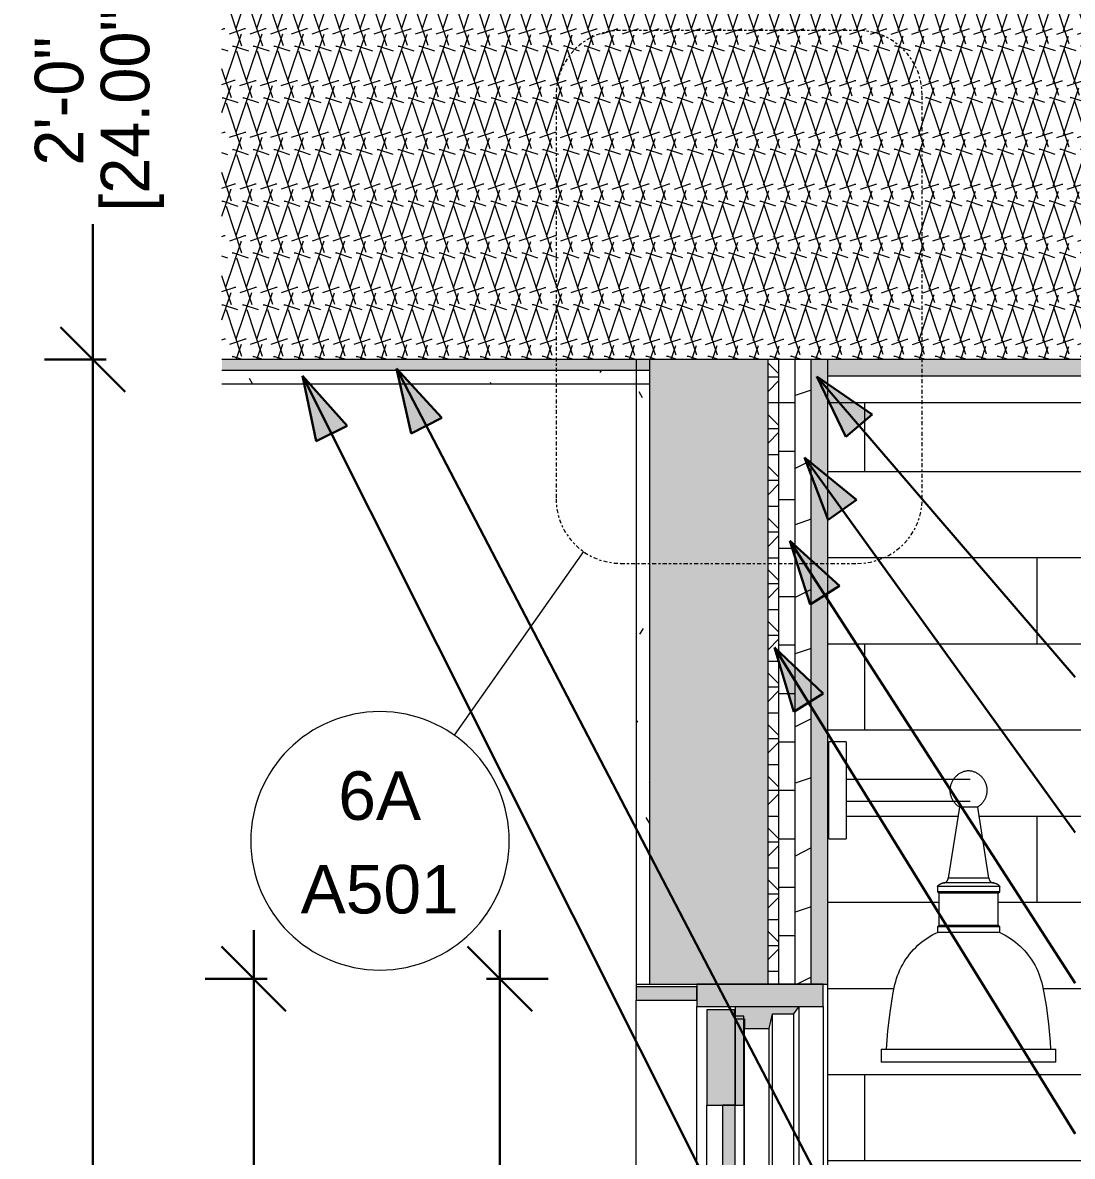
# Model space of a CAD drawing. Header units: inches. Extents: x 9847 to 10833, y -183 to 465.
# Drawn here: x 10442.6 to 10491.4, y 73 to 125.6 of the extents above; entities that cross this region are included whole.
import ezdxf

# ---------------------------------------------------------------- set-up
doc = ezdxf.new("R2010")
doc.units = ezdxf.units.IN
doc.header["$MEASUREMENT"] = 0
doc.linetypes.add('Dash Dot 3_16_', pattern=[0.3125, 0.1875, -0.0625, 0, -0.0625])
for name, color, linetype, lineweight in [('A-ANNO-DIMS-1', 211, 'Continuous', 30), ('A-ANNO-SYMB', 150, 'Continuous', 9), ('A-ANNO-SYMB-1', 150, 'Dash Dot 3_16_', 9), ('A-CLNG-1', 23, 'Continuous', 18), ('A-CLNG-2', 13, 'Continuous', 9), ('A-CLNG-4', 251, 'Continuous', 5), ('A-CLNG-PATT-1', 252, 'Continuous', 9), ('A-DOOR-2', 55, 'Continuous', 9), ('A-DOOR-FRAM-3', 55, 'Continuous', 9), ('A-DOOR-FRAM-5', 59, 'Continuous', 9), ('A-DOOR-FRAM-6', 31, 'Continuous', 9), ('A-DOOR-GLAZ', 31, 'Continuous', 9), ('A-DOOR-GLAZ-1', 9, 'Continuous', 9), ('A-FLOR-PATT-1', 252, 'Continuous', 9), ('A-WALL-2', 23, 'Continuous', 18), ('A-WALL-3', 55, 'Continuous', 9), ('A-WALL-5', 113, 'Continuous', 9), ('A-WALL-PATT-1', 55, 'Continuous', 9), ('A-WALL-PATT-2', 252, 'Continuous', 9), ('E-LITE-EQPM-1', 55, 'Continuous', 9), ('G-ANNO-TEXT', 231, 'Continuous', 30)]:
    doc.layers.add(name, color=color, linetype=linetype, lineweight=lineweight)
doc.styles.add('Arial', font='arial.ttf', dxfattribs={"height": 2.25})
doc.styles.add('Century Gothic', font='ufonts.com_century-gothic.ttf', dxfattribs={"height": 2.25})
doc.dimstyles.new('OD__1_16__Tol__', dxfattribs={"dimscale": 12, "dimtxt": 2.349379, "dimasz": 0.25, "dimexe": 0.1875, "dimexo": 0.125, "dimgap": 0.03125, "dimtad": 1, "dimdec": 4, "dimrnd": 0.0625, "dimzin": 3, "dimdsep": 46, "dimlunit": 4, "dimtxsty": 'Century Gothic', "dimblk1": 'OBLIQUE', "dimblk2": 'OBLIQUE', "dimsah": 1, "dimcen": 0.09, "dimdle": 0.1875, "dimazin": 0, "dimtfac": 1, "dimtdec": 4, "dimtix": 1, "dimtmove": 0, "dimatfit": 3, "dimfxl": 1, "dimtvp": 1, "dimtfill": 1, "dimfrac": 2, "dimtolj": 1, "dimtzin": 0, "dimlwd": 30, "dimlwe": 30, "dimarcsym": 2})
pattern_1 = [(161.57, (11429.027, 72.12), (-0.96038369, -0.00039918), [0, -6.83, 0.758, 0]), (18.43, (11428.787, 72.12), (-0.96038369, 0.00039918), [0, -6.83, 0.758, 0]), (108.43, (11429.027, 72.12), (0.47951018, -2.4005264), [2.276, -5.312]), (71.57, (11428.787, 72.12), (0.47951018, 2.4005264), [2.276, -5.312])]
pattern_2 = [(0, (11428.907, 72), (7.68, 1.92), [0.317, -5.443, 0.317, -5.443, -30.72]), (0, (11428.907, 72), (7.68, 1.92), [-11.52, 0.317, -11.203, 0.317, -5.443, -13.44]), (0, (11428.907, 72), (7.68, 1.92), [-28.8, 0.317, -3.523, 0.317, -9.283]), (120, (11431.787, 72.96), (-5.5027688, 5.691075), [0.317, -5.443, 0.317, -5.443, -30.72]), (120, (11431.787, 72.96), (-5.5027688, 5.691075), [-11.52, 0.317, -11.203, 0.317, -5.443, -13.44]), (120, (11431.787, 72.96), (-5.5027688, 5.691075), [-28.8, 0.317, -3.523, 0.317, -9.283]), (240, (11432.747, 76.8), (-2.1772312, -7.611075), [0.317, -5.443, 0.317, -5.443, -30.72]), (240, (11432.747, 76.8), (-2.1772312, -7.611075), [-11.52, 0.317, -11.203, 0.317, -5.443, -13.44]), (240, (11432.747, 76.8), (-2.1772312, -7.611075), [-28.8, 0.317, -3.523, 0.317, -9.283])]

# ---------------------------------------------------------------- blocks, each defined once
blk = doc.blocks.new('Bayer Built Door - VISTAGRANDE FLUSH - 37-1_2__ x 81-3_4__ - 1ST FLOOR-3294966-WALL SECTION - COURTYARD - WEST WALL - AT BALCONY')
at = {"layer": 'A-DOOR-FRAM-5'}
for points in [[(10814.494, 80.25), (10816.677, 80.25), (10816.677, 80.875), (10813.864, 80.875), (10813.87, 80.25), (10814.489, 80.25)], [(10816.677, 79.969), (10822.552, 79.969), (10822.552, 81), (10816.677, 81)], [(10818.896, 78.937), (10820.033, 78.937), (10820.188, 79.625), (10821.19, 79.625), (10821.43, 79.969), (10818.459, 79.969), (10818.459, 79.515), (10818.864, 79.515), (10818.864, 79.39), (10818.896, 79.39)]]:
    blk.add_hatch(color=256, dxfattribs=at).paths.add_polyline_path(points, flags=0)
h = blk.add_hatch(color=256, dxfattribs=at)
h.paths.add_polyline_path([(10817.146, 1.125), (10818.428, 1.125), (10818.428, 1.422), (10818.458, 1.429), (10818.458, 9.75), (10817.146, 9.75), (10817.146, 2.125)], flags=0)
h.paths.add_polyline_path([(10818.458, 75.375), (10818.458, 79.515), (10818.428, 79.515), (10818.428, 79.812), (10817.146, 79.812), (10817.146, 75.375), (10818.428, 75.375)], flags=0)
h = blk.add_hatch(color=256, dxfattribs=at)
h.paths.add_polyline_path([(10818.459, 1.422), (10818.864, 1.422), (10818.864, 9.75), (10818.458, 9.75), (10818.458, 1.422)], flags=0)
h.paths.add_polyline_path([(10818.459, 75.375), (10818.864, 75.375), (10818.864, 79.515), (10818.458, 79.515), (10818.458, 75.375)], flags=0)
at = {"layer": 'A-DOOR-GLAZ-1'}
blk.add_hatch(color=256, dxfattribs=at).paths.add_polyline_path([(10818.458, 9.75), (10818.458, 75.375), (10817.864, 75.375), (10817.864, 9.75)], flags=0)
at = {"layer": 'A-DOOR-FRAM-3'}
for p, q in [((10813.864, 0.375), (10813.864, 80.25)), ((10816.677, 1.125), (10816.677, 79.969)), ((10816.677, 1.125), (10816.677, 79.969)), ((10820.188, 1.125), (10820.188, 79.625)), ((10821.19, 1.125), (10821.19, 79.625)), ((10821.43, 1.125), (10821.43, 79.969)), ((10822.552, 79.969), (10822.552, 1.125)), ((10822.552, 79.969), (10822.552, 1.125)), ((10818.896, 1.125), (10818.896, 78.937)), ((10820.033, 1.125), (10820.033, 78.937)), ((10817.146, 9.75), (10817.146, 75.375)), ((10818.864, 75.375), (10818.864, 9.75))]:
    blk.add_line(p, q, dxfattribs=at)
at = {"layer": 'A-DOOR-FRAM-6'}
for p, q in [((10813.864, 80.875), (10813.864, 80.25)), ((10816.677, 80.875), (10813.864, 80.875)), ((10822.552, 81), (10816.677, 81)), ((10816.677, 81), (10816.677, 79.969)), ((10822.552, 81), (10816.677, 81)), ((10816.677, 81), (10816.677, 79.969)), ((10816.677, 80.25), (10816.677, 80.875)), ((10822.552, 79.969), (10822.552, 81)), ((10822.552, 79.969), (10822.552, 81)), ((10813.864, 80.25), (10816.677, 80.25)), ((10816.677, 79.969), (10822.552, 79.969)), ((10816.677, 79.969), (10818.459, 79.969)), ((10818.428, 79.812), (10817.146, 79.812)), ((10817.146, 79.812), (10817.146, 75.375)), ((10818.428, 79.515), (10818.428, 79.812)), ((10818.458, 79.515), (10818.428, 79.515)), ((10818.864, 79.515), (10818.458, 79.515)), ((10818.458, 79.515), (10818.458, 75.375)), ((10818.458, 75.375), (10818.458, 79.515)), ((10818.459, 79.969), (10818.459, 79.39)), ((10818.864, 75.375), (10818.864, 79.515)), ((10820.033, 78.937), (10820.188, 79.625)), ((10820.188, 79.625), (10821.19, 79.625)), ((10821.19, 79.625), (10821.43, 79.969)), ((10821.43, 79.969), (10822.552, 79.969)), ((10818.459, 79.39), (10818.896, 79.39)), ((10818.896, 79.39), (10818.896, 78.937)), ((10818.896, 78.937), (10820.033, 78.937)), ((10817.146, 75.375), (10818.458, 75.375)), ((10818.458, 75.375), (10818.864, 75.375))]:
    blk.add_line(p, q, dxfattribs=at)
at = {"layer": 'A-DOOR-GLAZ'}
for p, q in [((10818.458, 75.375), (10817.864, 75.375)), ((10817.864, 75.375), (10817.864, 9.75)), ((10818.458, 9.75), (10818.458, 75.375))]:
    blk.add_line(p, q, dxfattribs=at)
blk = doc.blocks.new('Basic Wall _ COMPOSITE SIDING_DECKING - COURTYARD - ___-3213068-WALL SECTION - COURTYARD - WEST WALL - AT BALCONY')
at = {"layer": 'A-WALL-3'}
blk.add_line((10822.739, 108.001), (10925.593, 108.001), dxfattribs=at)
blk = doc.blocks.new('VISA-OW2400-02-SASS - OW2400-L30K-MVOLT-2031435-WALL SECTION - COURTYARD - WEST WALL - AT BALCONY')
at = {"layer": 'E-LITE-EQPM-1'}
for p, q in [((10823.606, 92.25), (10822.81, 92.25)), ((10822.81, 90), (10822.81, 92.25)), ((10823.606, 92.25), (10823.606, 90)), ((10829.369, 90.5), (10823.606, 90.5)), ((10822.81, 87.75), (10822.81, 90)), ((10823.606, 90), (10823.606, 87.75)), ((10823.606, 89.5), (10829.369, 89.5)), ((10828.873, 89.223), (10828.351, 85.927)), ((10829.719, 89.223), (10828.873, 89.223)), ((10830.241, 85.927), (10829.719, 89.223)), ((10822.81, 87.75), (10823.606, 87.75)), ((10830.241, 85.927), (10828.351, 85.927)), ((10827.847, 85.541), (10827.847, 85.291)), ((10830.745, 85.541), (10827.847, 85.541)), ((10827.847, 85.291), (10827.915, 85.224)), ((10830.745, 85.291), (10827.847, 85.291)), ((10830.467, 85.702), (10828.126, 85.702)), ((10830.678, 85.224), (10830.745, 85.291)), ((10830.745, 85.291), (10830.745, 85.541)), ((10827.915, 85.224), (10827.915, 83.724)), ((10830.678, 85.224), (10827.915, 85.224)), ((10830.678, 83.724), (10830.678, 85.224)), ((10827.915, 83.724), (10827.847, 83.656)), ((10830.678, 83.724), (10827.915, 83.724)), ((10830.745, 83.656), (10830.678, 83.724)), ((10827.847, 83.656), (10827.847, 83.406)), ((10830.745, 83.656), (10827.847, 83.656)), ((10830.745, 83.406), (10827.847, 83.406)), ((10830.745, 83.406), (10830.745, 83.656)), ((10825.239, 77.978), (10825.239, 77.384)), ((10825.239, 77.978), (10833.353, 77.978)), ((10833.353, 77.384), (10833.353, 77.978)), ((10833.353, 77.384), (10825.239, 77.384))]:
    blk.add_line(p, q, dxfattribs=at)
at = {"layer": 'E-LITE-EQPM-1', "flags": 128}
for points in [[(10828.873, 89.223), (10828.842, 89.243), (10828.812, 89.265), (10828.783, 89.287), (10828.755, 89.311), (10828.728, 89.336), (10828.702, 89.362), (10828.677, 89.389), (10828.653, 89.418), (10828.63, 89.447), (10828.609, 89.476), (10828.588, 89.507), (10828.569, 89.539), (10828.551, 89.571), (10828.535, 89.604), (10828.519, 89.638), (10828.506, 89.672), (10828.493, 89.706), (10828.482, 89.742), (10828.472, 89.777), (10828.464, 89.813), (10828.457, 89.849), (10828.452, 89.886), (10828.448, 89.923), (10828.446, 89.959), (10828.445, 89.996), (10828.445, 90.033), (10828.447, 90.07), (10828.451, 90.107), (10828.456, 90.143), (10828.462, 90.18), (10828.47, 90.216), (10828.479, 90.251), (10828.49, 90.287), (10828.502, 90.321), (10828.516, 90.356), (10828.53, 90.39), (10828.547, 90.423), (10828.564, 90.455), (10828.583, 90.487), (10828.603, 90.518), (10828.624, 90.548), (10828.647, 90.577), (10828.67, 90.606), (10828.695, 90.633), (10828.721, 90.659), (10828.748, 90.685), (10828.775, 90.709), (10828.804, 90.732), (10828.834, 90.754), (10828.864, 90.774), (10828.896, 90.794), (10828.928, 90.812), (10828.961, 90.829), (10828.994, 90.845), (10829.028, 90.859), (10829.063, 90.872), (10829.098, 90.883), (10829.133, 90.893), (10829.169, 90.902), (10829.205, 90.909), (10829.242, 90.915), (10829.278, 90.919), (10829.296, 90.921)], [(10829.296, 90.921), (10829.333, 90.917), (10829.369, 90.912), (10829.406, 90.906), (10829.442, 90.898), (10829.477, 90.888), (10829.513, 90.877), (10829.547, 90.865), (10829.582, 90.852), (10829.615, 90.837), (10829.649, 90.821), (10829.681, 90.803), (10829.713, 90.784), (10829.744, 90.764), (10829.774, 90.743), (10829.803, 90.72), (10829.831, 90.696), (10829.858, 90.672), (10829.885, 90.646), (10829.91, 90.619), (10829.934, 90.591), (10829.957, 90.562), (10829.979, 90.533), (10830, 90.502), (10830.019, 90.471), (10830.037, 90.439), (10830.054, 90.406), (10830.07, 90.372), (10830.084, 90.338), (10830.097, 90.304), (10830.108, 90.269), (10830.118, 90.233), (10830.126, 90.197), (10830.134, 90.161), (10830.139, 90.124), (10830.143, 90.088), (10830.146, 90.051), (10830.147, 90.014), (10830.147, 89.977), (10830.146, 89.94), (10830.142, 89.904), (10830.138, 89.867), (10830.132, 89.831), (10830.124, 89.795), (10830.115, 89.759), (10830.105, 89.724), (10830.093, 89.689), (10830.08, 89.654), (10830.065, 89.62), (10830.049, 89.587), (10830.032, 89.554), (10830.013, 89.522), (10829.994, 89.491), (10829.973, 89.461), (10829.951, 89.432), (10829.927, 89.403), (10829.903, 89.375), (10829.877, 89.349), (10829.85, 89.323), (10829.823, 89.299), (10829.794, 89.276), (10829.765, 89.253), (10829.734, 89.232), (10829.719, 89.223)], [(10828.126, 85.702), (10828.135, 85.702), (10828.144, 85.703), (10828.152, 85.704), (10828.161, 85.705), (10828.17, 85.707), (10828.179, 85.709), (10828.188, 85.711), (10828.196, 85.714), (10828.205, 85.717), (10828.213, 85.72), (10828.221, 85.724), (10828.23, 85.728), (10828.237, 85.732), (10828.245, 85.737), (10828.253, 85.742), (10828.26, 85.747), (10828.267, 85.752), (10828.274, 85.758), (10828.281, 85.764), (10828.287, 85.77), (10828.293, 85.777), (10828.299, 85.784), (10828.305, 85.791), (10828.31, 85.798), (10828.315, 85.806), (10828.32, 85.813), (10828.324, 85.821), (10828.328, 85.829), (10828.332, 85.837), (10828.335, 85.846), (10828.339, 85.854), (10828.341, 85.863), (10828.344, 85.872), (10828.346, 85.88), (10828.348, 85.889), (10828.349, 85.898), (10828.35, 85.907), (10828.351, 85.916), (10828.351, 85.925), (10828.351, 85.927)], [(10830.241, 85.927), (10830.242, 85.918), (10830.242, 85.909), (10830.243, 85.9), (10830.244, 85.892), (10830.246, 85.883), (10830.248, 85.874), (10830.25, 85.865), (10830.253, 85.857), (10830.256, 85.848), (10830.259, 85.84), (10830.263, 85.831), (10830.267, 85.823), (10830.271, 85.816), (10830.276, 85.808), (10830.281, 85.8), (10830.286, 85.793), (10830.291, 85.786), (10830.297, 85.779), (10830.303, 85.772), (10830.31, 85.766), (10830.316, 85.76), (10830.323, 85.754), (10830.33, 85.748), (10830.337, 85.743), (10830.345, 85.738), (10830.353, 85.733), (10830.36, 85.729), (10830.368, 85.725), (10830.377, 85.721), (10830.385, 85.717), (10830.393, 85.714), (10830.402, 85.712), (10830.411, 85.709), (10830.42, 85.707), (10830.428, 85.705), (10830.437, 85.704), (10830.446, 85.703), (10830.455, 85.702), (10830.464, 85.702), (10830.467, 85.702)], [(10827.847, 85.541), (10827.859, 85.555), (10827.871, 85.569), (10827.884, 85.581), (10827.897, 85.594), (10827.911, 85.605), (10827.925, 85.617), (10827.94, 85.627), (10827.955, 85.637), (10827.971, 85.647), (10827.987, 85.656), (10828.003, 85.664), (10828.019, 85.671), (10828.036, 85.678), (10828.053, 85.684), (10828.071, 85.69), (10828.088, 85.694), (10828.106, 85.698), (10828.124, 85.702), (10828.126, 85.702)], [(10830.467, 85.702), (10830.485, 85.699), (10830.502, 85.695), (10830.52, 85.69), (10830.537, 85.685), (10830.554, 85.679), (10830.571, 85.672), (10830.588, 85.665), (10830.604, 85.656), (10830.62, 85.648), (10830.635, 85.638), (10830.651, 85.628), (10830.665, 85.618), (10830.68, 85.607), (10830.694, 85.595), (10830.707, 85.583), (10830.72, 85.57), (10830.732, 85.557), (10830.744, 85.543), (10830.745, 85.541)], [(10825.846, 80.845), (10825.876, 80.985), (10825.912, 81.124), (10825.953, 81.261), (10825.999, 81.396), (10826.051, 81.529), (10826.108, 81.66), (10826.171, 81.789), (10826.238, 81.915), (10826.311, 82.038), (10826.388, 82.158), (10826.47, 82.276), (10826.557, 82.389), (10826.648, 82.499), (10826.744, 82.606), (10826.843, 82.708), (10826.947, 82.807), (10827.055, 82.901), (10827.166, 82.991), (10827.281, 83.076), (10827.399, 83.157), (10827.52, 83.233), (10827.644, 83.304), (10827.771, 83.37), (10827.847, 83.406)], [(10830.745, 83.406), (10830.874, 83.343), (10830.999, 83.275), (10831.122, 83.202), (10831.242, 83.124), (10831.359, 83.042), (10831.472, 82.955), (10831.582, 82.863), (10831.688, 82.767), (10831.79, 82.667), (10831.888, 82.563), (10831.982, 82.455), (10832.071, 82.343), (10832.156, 82.228), (10832.236, 82.109), (10832.312, 81.988), (10832.382, 81.863), (10832.448, 81.736), (10832.508, 81.607), (10832.563, 81.475), (10832.613, 81.34), (10832.657, 81.205), (10832.696, 81.067), (10832.729, 80.928), (10832.746, 80.845)], [(10825.489, 77.978), (10825.554, 78.83), (10825.653, 79.679), (10825.786, 80.523), (10825.846, 80.845)], [(10832.746, 80.845), (10832.892, 80.003), (10833.004, 79.156), (10833.082, 78.305), (10833.103, 77.978)]]:
    blk.add_lwpolyline(points, dxfattribs=at)
blk = doc.blocks.new('Section - Callout Head-565430-WALL SECTION - COURTYARD - WEST WALL - AT BALCONY')
at = {"layer": 'A-ANNO-SYMB'}
for start, end in [(0, 180), (180, 360)]:
    blk.add_arc((10814.898, 258.851), 6, start, end, dxfattribs=at)
blk = doc.blocks.new('_Oblique')
at = {"color": 0, "linetype": 'ByBlock', "lineweight": -2}
blk.add_line((-0.5, -0.5), (0.5, 0.5), dxfattribs=at)
blk = doc.blocks.new('DIMBLOCK4-WALL SECTION - COURTYARD - WEST WALL - AT BALCONY')
at = {"layer": 'A-ANNO-DIMS-1', "color": 0, "lineweight": 30, "transparency": 16777216}
for p, q in [((10453.357, 83.5), (10453.357, -2.25)), ((10453.978, 81.25), (10451.107, 81.25)), ((10453.978, 0), (10451.107, 0))]:
    blk.add_line(p, q, dxfattribs=at)
at = {"layer": 'Defpoints', "color": 0, "transparency": 16777216}
for p in [(10455.478, 81.25), (10453.357, 0), (10455.478, 0)]:
    blk.add_point(p, dxfattribs=at)
at = {"layer": 'A-ANNO-DIMS-1', "color": 0, "lineweight": 30, "transparency": 16777216, "xscale": 3, "yscale": 3, "zscale": 3}
for p, rotation in [((10453.357, 81.25), 90), ((10453.357, 0), 270)]:
    blk.add_blockref('_Oblique', p, dxfattribs=dict(at, rotation=rotation))
at = {"layer": 'A-ANNO-DIMS-1', "color": 0, "transparency": 16777216, "insert": (10451.676, 40.625), "char_height": 2.25, "attachment_point": 5, "rotation": 90, "style": 'Century Gothic', "bg_fill": 3, "box_fill_scale": 1.25, "bg_fill_color": 256, "bg_fill_true_color": 13158600, "bg_fill_transparency": 0}
blk.add_mtext('\\A1;6\'-9 1/4"', dxfattribs=at)
at = {"layer": 'A-ANNO-DIMS-1', "color": 0, "transparency": 16777216, "insert": (10455.19, 40.625), "char_height": 2.25, "attachment_point": 5, "rotation": 90, "style": 'Century Gothic', "bg_fill": 3, "box_fill_scale": 1.25, "bg_fill_color": 256, "bg_fill_true_color": 13158600, "bg_fill_transparency": 0}
blk.add_mtext('\\A1;[81.25"]', dxfattribs=at)
blk = doc.blocks.new('DIMBLOCK6-WALL SECTION - COURTYARD - WEST WALL - AT BALCONY')
at = {"layer": 'A-ANNO-DIMS-1', "color": 0, "lineweight": 30, "transparency": 16777216}
for p, q in [((10464.788, -3.25), (10464.788, 83.5)), ((10464.167, 81.25), (10467.038, 81.25)), ((10464.167, -1), (10467.038, -1))]:
    blk.add_line(p, q, dxfattribs=at)
at = {"layer": 'Defpoints', "color": 0, "transparency": 16777216}
for p in [(10462.667, 81.25), (10464.788, 81.25), (10462.667, -1)]:
    blk.add_point(p, dxfattribs=at)
at = {"layer": 'A-ANNO-DIMS-1', "color": 0, "lineweight": 30, "transparency": 16777216, "xscale": 3, "yscale": 3, "zscale": 3}
for p, rotation in [((10464.788, 81.25), 90), ((10464.788, -1), 270)]:
    blk.add_blockref('_Oblique', p, dxfattribs=dict(at, rotation=rotation))
at = {"layer": 'A-ANNO-DIMS-1', "color": 0, "transparency": 16777216, "insert": (10463.107, 40.125), "char_height": 2.25, "attachment_point": 5, "rotation": 90, "style": 'Century Gothic', "bg_fill": 3, "box_fill_scale": 1.25, "bg_fill_color": 256, "bg_fill_true_color": 13158600, "bg_fill_transparency": 0}
blk.add_mtext('\\A1;6\'-10 1/4"', dxfattribs=at)
at = {"layer": 'A-ANNO-DIMS-1', "color": 0, "transparency": 16777216, "insert": (10466.621, 40.125), "char_height": 2.25, "attachment_point": 5, "rotation": 90, "style": 'Century Gothic', "bg_fill": 3, "box_fill_scale": 1.25, "bg_fill_color": 256, "bg_fill_true_color": 13158600, "bg_fill_transparency": 0}
blk.add_mtext('\\A1;[82.25"]', dxfattribs=at)
blk = doc.blocks.new('DIMBLOCK12-WALL SECTION - COURTYARD - WEST WALL - AT BALCONY')
at = {"layer": 'A-ANNO-DIMS-1', "color": 0, "lineweight": 30, "transparency": 16777216}
for p, q in [((10445.89, 136.25), (10445.89, 107.75)), ((10450.198, 134), (10443.64, 134)), ((10446.511, 110), (10443.64, 110))]:
    blk.add_line(p, q, dxfattribs=at)
at = {"layer": 'Defpoints', "color": 0, "transparency": 16777216}
for p in [(10451.698, 134), (10445.89, 110), (10448.011, 110)]:
    blk.add_point(p, dxfattribs=at)
at = {"layer": 'A-ANNO-DIMS-1', "color": 0, "lineweight": 30, "transparency": 16777216, "xscale": 3, "yscale": 3, "zscale": 3}
for p, rotation in [((10445.89, 134), 90), ((10445.89, 110), 270)]:
    blk.add_blockref('_Oblique', p, dxfattribs=dict(at, rotation=rotation))
at = {"layer": 'A-ANNO-DIMS-1', "color": 0, "transparency": 16777216, "insert": (10444.333, 122), "char_height": 2.25, "attachment_point": 5, "rotation": 90, "style": 'Century Gothic', "bg_fill": 3, "box_fill_scale": 1.25, "bg_fill_color": 256, "bg_fill_true_color": 13158600, "bg_fill_transparency": 0}
blk.add_mtext('\\A1;2\'-0"', dxfattribs=at)
at = {"layer": 'A-ANNO-DIMS-1', "color": 0, "transparency": 16777216, "insert": (10447.722, 122), "char_height": 2.25, "attachment_point": 5, "rotation": 90, "style": 'Century Gothic', "bg_fill": 3, "box_fill_scale": 1.25, "bg_fill_color": 256, "bg_fill_true_color": 13158600, "bg_fill_transparency": 0}
blk.add_mtext('\\A1;[24.00"]', dxfattribs=at)
blk = doc.blocks.new('DIMBLOCK13-WALL SECTION - COURTYARD - WEST WALL - AT BALCONY')
at = {"layer": 'A-ANNO-DIMS-1', "color": 0, "lineweight": 30, "transparency": 16777216}
for p, q in [((10445.89, 112.25), (10445.89, -2.25)), ((10446.511, 110), (10443.64, 110)), ((10446.511, 0), (10443.64, 0))]:
    blk.add_line(p, q, dxfattribs=at)
at = {"layer": 'Defpoints', "color": 0, "transparency": 16777216}
for p in [(10448.011, 110), (10445.89, 0), (10448.011, 0)]:
    blk.add_point(p, dxfattribs=at)
at = {"layer": 'A-ANNO-DIMS-1', "color": 0, "lineweight": 30, "transparency": 16777216, "xscale": 3, "yscale": 3, "zscale": 3}
for p, rotation in [((10445.89, 110), 90), ((10445.89, 0), 270)]:
    blk.add_blockref('_Oblique', p, dxfattribs=dict(at, rotation=rotation))
at = {"layer": 'A-ANNO-DIMS-1', "color": 0, "transparency": 16777216, "insert": (10444.333, 55), "char_height": 2.25, "attachment_point": 5, "rotation": 90, "style": 'Century Gothic', "bg_fill": 3, "box_fill_scale": 1.25, "bg_fill_color": 256, "bg_fill_true_color": 13158600, "bg_fill_transparency": 0}
blk.add_mtext('\\A1;9\'-2"', dxfattribs=at)
at = {"layer": 'A-ANNO-DIMS-1', "color": 0, "transparency": 16777216, "insert": (10447.722, 55), "char_height": 2.25, "attachment_point": 5, "rotation": 90, "style": 'Century Gothic', "bg_fill": 3, "box_fill_scale": 1.25, "bg_fill_color": 256, "bg_fill_true_color": 13158600, "bg_fill_transparency": 0}
blk.add_mtext('\\A1;[110.00"]', dxfattribs=at)

msp = doc.modelspace()

# ---------------------------------------------------------------- hatches: boundary and pattern name
at = {"layer": 'A-CLNG-1'}
msp.add_hatch(color=256, dxfattribs=at).paths.add_polyline_path([(10507.89541, 109.25), (10507.89541, 110), (10479.99541, 110), (10479.99541, 109.25), (10507.1347, 109.25)], flags=0)
at = {"layer": 'A-CLNG-4'}
msp.add_hatch(color=256, dxfattribs=at).paths.add_polyline_path([(10471.74697, 109.5), (10471.74541, 110), (10451.88342, 110), (10451.88342, 109.5), (10471.74541, 109.5)], flags=0)
at = {"layer": 'A-CLNG-PATT-1'}
h = msp.add_hatch(dxfattribs=at)
h.set_pattern_fill('FP_35', color=256, style=0, pattern_type=2)
h.set_pattern_definition(pattern_2)
h.paths.add_polyline_path([(10471.12041, 108.875), (10471.74697, 108.875), (10471.74541, 109.5), (10451.88342, 109.5), (10451.88342, 108.875)], flags=0)
at = {"layer": 'A-FLOR-PATT-1'}
h = msp.add_hatch(dxfattribs=at)
h.set_pattern_fill('FP_31', color=256, style=0, pattern_type=2)
h.set_pattern_definition(pattern_1)
h.paths.add_polyline_path([(10500.99567, 110), (10505.89541, 110), (10505.89541, 134), (10451.88342, 134), (10451.88342, 110), (10484.62492, 110)], flags=0)
at = {"layer": 'A-WALL-2'}
h = msp.add_hatch(color=256, dxfattribs=at)
h.paths.add_polyline_path([(10479.24541, -3.625), (10479.99541, -3.625), (10479.99541, -0.75), (10479.24541, -0.75), (10479.24541, -3.13846)], flags=0)
h.paths.add_polyline_path([(10479.99541, 81), (10479.99541, 110), (10479.24541, 110), (10479.24541, 81)], flags=0)
at = {"layer": 'A-WALL-PATT-1'}
h = msp.add_hatch(dxfattribs=at)
h.set_pattern_fill('FP_43', color=256, style=0, pattern_type=2)
h.set_pattern_definition([(0, (10937.733, 0.8), (0, 4), []), (90, (10937.733, 0.8), (-8, 8), [4, -28]), (90, (10953.733, 4.8), (-8, 8), [4, -28])])
h.paths.add_polyline_path([(10581.19541, 0), (10581.19541, 36), (10582.84942, 36), (10582.84942, 108.00104), (10479.99541, 108.00104), (10479.99541, 68.3125), (10480.74541, 68.3125), (10480.74541, 23.3125), (10479.99541, 23.3125), (10479.99541, 1.125), (10480.15166, 1.125), (10480.15166, 0), (10550.10792, 0)], flags=0)
h.paths.add_polyline_path([(10488.58043, 77.38397), (10482.49541, 77.38397), (10482.49541, 77.97813), (10482.74541, 77.97813), (10482.87523, 79.4177), (10483.10208, 80.84519), (10483.27391, 81.4348), (10483.48474, 81.89775), (10483.79473, 82.36619), (10484.20979, 82.80854), (10484.63147, 83.13974), (10485.10298, 83.40622), (10485.10298, 83.65622), (10485.17053, 83.72378), (10485.16451, 85.22981), (10485.10298, 85.29134), (10485.10298, 85.54134), (10485.24977, 85.65517), (10485.54083, 85.76814), (10485.60682, 85.92746), (10486.11894, 89.23073), (10485.91332, 89.41217), (10485.85537, 89.5), (10480.8617, 89.5), (10480.8617, 87.75), (10480.06559, 87.75), (10480.06559, 92.25), (10480.8617, 92.25), (10480.8617, 90.5), (10485.84984, 90.5), (10486.03229, 90.70866), (10486.27291, 90.85441), (10486.42462, 90.89466), (10486.55209, 90.92064), (10486.83127, 90.85441), (10487.00153, 90.75508), (10487.09745, 90.68143), (10487.26844, 90.47865), (10487.37683, 90.2166), (10487.4014, 89.9385), (10487.33758, 89.65875), (10487.1781, 89.39971), (10487.01828, 89.25753), (10486.97545, 89.22262), (10487.50343, 85.91278), (10487.57677, 85.76258), (10487.92343, 85.60746), (10488.0012, 85.54134), (10488.0012, 85.29134), (10487.93365, 85.22378), (10487.93967, 83.71775), (10488.0012, 83.65622), (10488.0012, 83.40622), (10488.49022, 83.12985), (10488.92992, 82.78029), (10489.3404, 82.31942), (10489.61944, 81.89775), (10489.85224, 81.38654), (10490.0021, 80.84519), (10490.23696, 79.32892), (10490.36412, 77.97813), (10490.60877, 77.97813), (10490.60877, 77.38397), (10488.69357, 77.38397)], flags=0)
at = {"layer": 'A-WALL-PATT-2'}
h = msp.add_hatch(dxfattribs=at)
h.set_pattern_fill('FP_31', color=256, style=0, pattern_type=2)
h.set_pattern_definition(pattern_1)
h.paths.add_polyline_path([(10473.93291, -3), (10477.24541, -3), (10477.24541, -0.75), (10471.74541, -0.75), (10471.74541, -3)], flags=0)
h.paths.add_polyline_path([(10471.74541, 81), (10477.24541, 81), (10477.24541, 110), (10471.74697, 109.99176), (10471.74541, 86.58738)], flags=0)
h = msp.add_hatch(dxfattribs=at)
h.set_pattern_fill('FP_34', color=256, style=0, pattern_type=2)
h.set_pattern_definition([(0, (11428.907, 72), (0, 1.2), []), (315, (11428.907, 72), (1.1992531, 0), [1.696, -1.696]), (45, (11428.907, 72), (1.1992531, 0), [1.696, -1.696])])
h.paths.add_polyline_path([(10477.24541, -3.625), (10477.74541, -3.625), (10477.74541, -0.75), (10477.24541, -0.75), (10477.24541, -3.17435)], flags=0)
h.paths.add_polyline_path([(10477.74541, 81), (10477.74541, 110), (10477.24541, 110), (10477.24541, 81)], flags=0)
h = msp.add_hatch(dxfattribs=at)
h.set_pattern_fill('FP_39', color=256, style=0, pattern_type=2)
h.set_pattern_definition([(0, (11428.907, 72), (0, 2.25), []), (90, (11428.907, 72), (-2.25, 1e-16), [])])
h.paths.add_polyline_path([(10477.74541, -3.625), (10478.49541, -3.625), (10478.48589, -0.75), (10477.74541, -0.75), (10477.74541, -3.16538)], flags=0)
h.paths.add_polyline_path([(10477.85524, 81), (10478.49541, 81), (10478.49541, 110), (10477.74541, 110), (10477.74541, 81)], flags=0)
h = msp.add_hatch(dxfattribs=at)
h.set_pattern_fill('FP_38', color=256, style=0, pattern_type=2)
h.set_pattern_definition([(216.87, (11431.307, 78), (17.9999786, 12.0000322), [3, -27]), (206.565, (11434.907, 76.2), (-6.00027, -5.999812), [6.708, -6.708]), (198.435, (11434.907, 73.2), (-12.000522, -5.9998), [3.795, -15.179])])
h.paths.add_polyline_path([(10478.49541, -3.625), (10479.24541, -3.625), (10479.24541, -0.75), (10478.49541, -0.75), (10478.49541, -3.15192)], flags=0)
h.paths.add_polyline_path([(10479.24541, 81), (10479.24541, 110), (10478.49541, 110), (10478.49541, 81)], flags=0)
h = msp.add_hatch(dxfattribs=at)
h.set_pattern_fill('FP_35', color=256, style=0, pattern_type=2)
h.set_pattern_definition(pattern_2)
h.paths.add_polyline_path([(10471.74541, 81), (10471.74541, 108.875), (10471.12041, 108.875), (10471.12041, 81)], flags=0)
at = {"layer": 'G-ANNO-TEXT'}
for points in [[(10459.99284, 109.5931), (10460.66522, 106.56093), (10462.09122, 107.30335)], [(10455.62828, 109.25134), (10456.25354, 106.2091), (10457.69089, 106.92931)], [(10479.50567, 109.20989), (10480.85103, 106.41057), (10482.07045, 107.45828)], [(10478.93689, 105.45815), (10480.03998, 102.55482), (10481.34386, 103.49533)], [(10478.25337, 101.58532), (10479.20346, 98.62838), (10480.55464, 99.49958)], [(10477.54312, 96.62407), (10478.43645, 93.64949), (10479.80405, 94.49467)]]:
    msp.add_hatch(color=256, dxfattribs=at).paths.add_polyline_path(points, flags=0)

# ---------------------------------------------------------------- linework, layer by layer
at = {"layer": 'A-ANNO-SYMB'}
msp.add_line((10468.67074, 101.08478), (10462.67355, 92.56192), dxfattribs=at)
at = {"layer": 'A-ANNO-SYMB-1'}
for p, q in [((10481.39715, 125.28825), (10470.39715, 125.28825)), ((10467.39715, 122.28825), (10467.39715, 103.53825)), ((10484.39715, 103.53825), (10484.39715, 122.28825)), ((10470.39715, 100.53825), (10481.39715, 100.53825))]:
    msp.add_line(p, q, dxfattribs=at)
for centre, start, end in [((10470.39715, 122.28825), 90, 180), ((10481.39715, 122.28825), 0, 90), ((10470.39715, 103.53825), 180, 270), ((10481.39715, 103.53825), 270, 0)]:
    msp.add_arc(centre, 3, start, end, dxfattribs=at)
at = {"layer": 'A-CLNG-2'}
for p, q in [((10471.74697, 110), (10451.88342, 110)), ((10471.74697, 109.5), (10451.88342, 109.5)), ((10471.74697, 108.875), (10471.74697, 110)), ((10479.99541, 110), (10479.99541, 109.25)), ((10505.89541, 110), (10479.99541, 110)), ((10479.99541, 109.25), (10507.89541, 109.25)), ((10451.88342, 108.875), (10471.74697, 108.875))]:
    msp.add_line(p, q, dxfattribs=at)
at = {"layer": 'A-WALL-3'}
msp.add_line((10479.99541, 109.25), (10479.99541, 1.125), dxfattribs=at)
at = {"layer": 'A-WALL-5'}
for p, q in [((10471.12041, 110), (10471.12041, 80.875)), ((10471.74541, 81), (10471.74541, 110)), ((10479.99541, 110), (10471.74697, 110)), ((10477.24541, 81), (10477.24541, 110)), ((10477.74541, 81), (10477.74541, 110)), ((10478.49541, 81), (10478.49541, 110)), ((10479.24541, 81), (10479.24541, 110)), ((10471.12041, 81), (10479.99541, 81))]:
    msp.add_line(p, q, dxfattribs=at)
at = {"layer": 'G-ANNO-TEXT'}
for p, q in [((10459.99284, 109.5931), (10460.66522, 106.56093)), ((10462.09122, 107.30335), (10459.99284, 109.5931)), ((10459.99284, 109.5931), (10491.24527, 49.56509)), ((10455.62828, 109.25134), (10456.25354, 106.2091)), ((10457.69089, 106.92931), (10455.62828, 109.25134)), ((10455.62828, 109.25134), (10491.24527, 38.16896)), ((10479.50567, 109.20989), (10480.85103, 106.41057)), ((10482.07045, 107.45828), (10479.50567, 109.20989)), ((10479.50567, 109.20989), (10491.49527, 95.25544)), ((10480.85103, 106.41057), (10482.07045, 107.45828)), ((10456.25354, 106.2091), (10457.69089, 106.92931)), ((10460.66522, 106.56093), (10462.09122, 107.30335)), ((10478.93689, 105.45815), (10480.03998, 102.55482)), ((10481.34386, 103.49533), (10478.93689, 105.45815)), ((10478.93689, 105.45815), (10491.49527, 88.0479)), ((10480.03998, 102.55482), (10481.34386, 103.49533)), ((10478.25337, 101.58532), (10479.20346, 98.62838)), ((10480.55464, 99.49958), (10478.25337, 101.58532)), ((10478.25337, 101.58532), (10491.49527, 81.0479)), ((10479.20346, 98.62838), (10480.55464, 99.49958)), ((10477.54312, 96.62407), (10478.43645, 93.64949)), ((10479.80405, 94.49467), (10477.54312, 96.62407)), ((10477.54312, 96.62407), (10491.49527, 74.0479)), ((10478.43645, 93.64949), (10479.80405, 94.49467))]:
    msp.add_line(p, q, dxfattribs=at)

# ---------------------------------------------------------------- block references
at = {"layer": 'A-ANNO-SYMB'}
msp.add_blockref('Section - Callout Head-565430-WALL SECTION - COURTYARD - WEST WALL - AT BALCONY', (-355.67746, -171.19613), dxfattribs=at)
at = {"layer": 'A-DOOR-2'}
msp.add_blockref('Bayer Built Door - VISTAGRANDE FLUSH - 37-1_2__ x 81-3_4__ - 1ST FLOOR-3294966-WALL SECTION - COURTYARD - WEST WALL - AT BALCONY', (-342.74399, 0), dxfattribs=at)
at = {"layer": 'A-WALL-3'}
msp.add_blockref('Basic Wall _ COMPOSITE SIDING_DECKING - COURTYARD - ___-3213068-WALL SECTION - COURTYARD - WEST WALL - AT BALCONY', (-342.74399, 0), dxfattribs=at)
at = {"layer": 'E-LITE-EQPM-1'}
msp.add_blockref('VISA-OW2400-02-SASS - OW2400-L30K-MVOLT-2031435-WALL SECTION - COURTYARD - WEST WALL - AT BALCONY', (-342.74399, 0), dxfattribs=at)

# ---------------------------------------------------------------- texts
at = {"layer": 'A-ANNO-SYMB', "char_height": 2.25, "attachment_point": 1, "style": 'Arial'}
for s, insert, width in [('6A', (10457.28525, 90.87979), 4.6965), ('A501', (10455.53722, 86.53374), 8.9385)]:
    msp.add_mtext(s, dxfattribs=dict(at, insert=insert, width=width))

# ---------------------------------------------------------------- next in the draw order: dimensions: what is measured, and where the dimension line sits
at = {"layer": 'A-ANNO-DIMS-1'}
for base, p1, p2, override, picture, middle in [((10445.88959, 110), (10451.69826, 134), (10448.01091, 110), {"dimpost": '<>\\X', "dimfxl": 24.28161}, 'DIMBLOCK12-WALL SECTION - COURTYARD - WEST WALL - AT BALCONY', (10445.88959, 122)), ((10453.35699, 0), (10455.47831, 81.25), (10455.47831, 0), {"dimpost": '<>\\X', "dimfxl": 81.25}, 'DIMBLOCK4-WALL SECTION - COURTYARD - WEST WALL - AT BALCONY', (10453.35699, 40.625)), ((10464.78842, 81.25), (10462.6671, -1), (10462.6671, 81.25), {"dimpost": '<>\\X', "dimfxl": 82.25}, 'DIMBLOCK6-WALL SECTION - COURTYARD - WEST WALL - AT BALCONY', (10464.78842, 40.125))]:
    dim = msp.add_linear_dim(base=base, p1=p1, p2=p2, angle=90, dimstyle='OD__1_16__Tol__', override=override, dxfattribs=at)
    dim.commit()
    dim.dimension.update_dxf_attribs({"geometry": picture, "text_midpoint": middle})

# ---------------------------------------------------------------- next in the draw order: dimensions: what is measured, and where the dimension line sits
dim = msp.add_linear_dim(base=(10445.88959, 0), p1=(10448.01091, 110), p2=(10448.01091, 0), angle=90, dimstyle='OD__1_16__Tol__', override={"dimpost": '<>\\X', "dimfxl": 110}, dxfattribs=at)
dim.commit()
dim.dimension.update_dxf_attribs({"geometry": 'DIMBLOCK13-WALL SECTION - COURTYARD - WEST WALL - AT BALCONY', "text_midpoint": (10445.88959, 55)})

doc.saveas('drawing.dxf')
